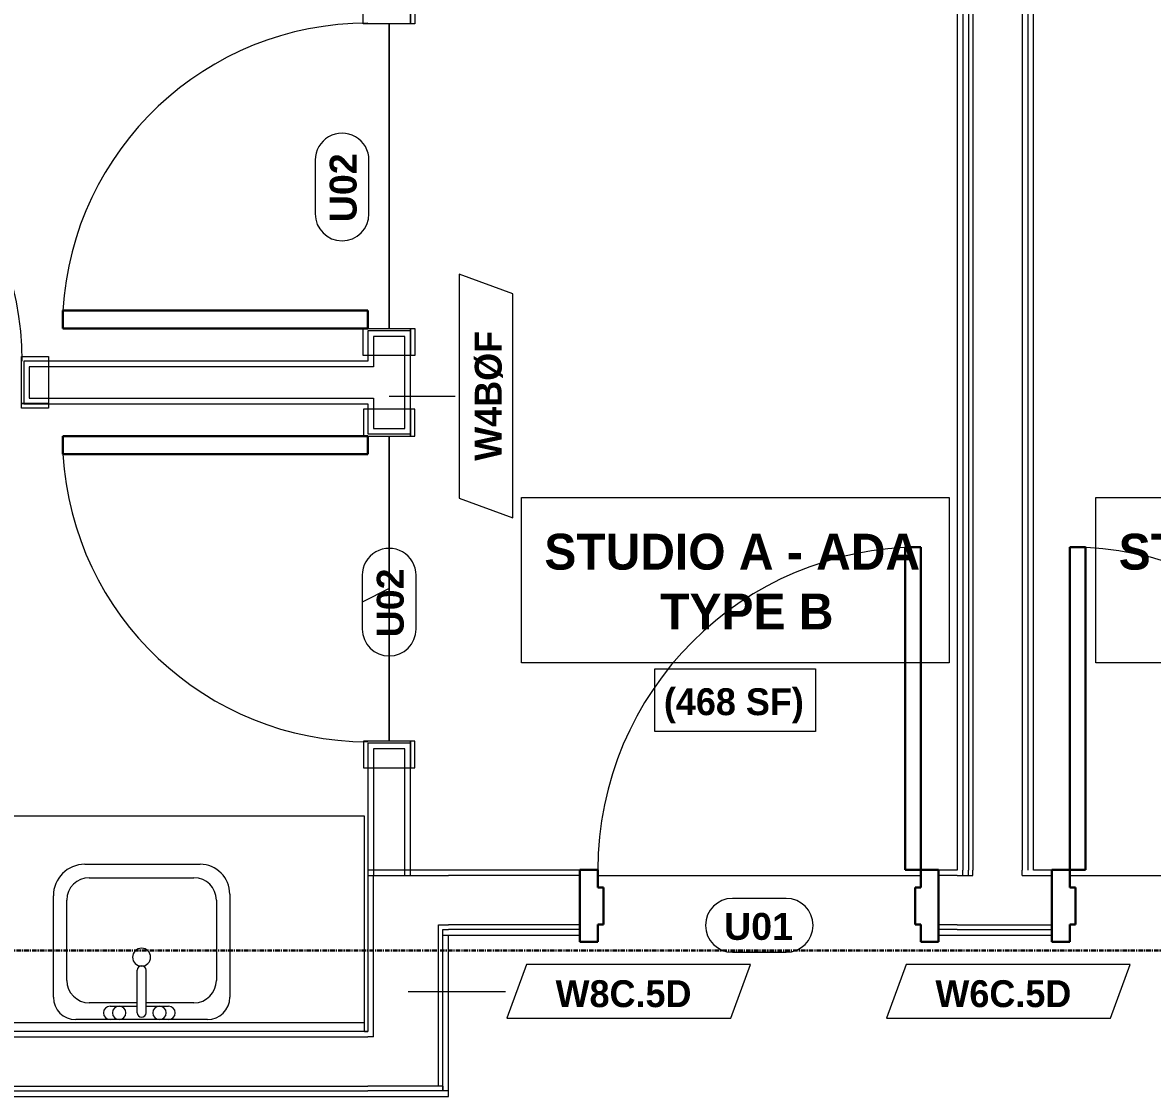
# Model space of a CAD drawing. Header units: inches. Extents: x -4058 to -1781, y 9814 to 12264.
# Drawn here: x -2823.2 to -2697.2, y 10450.9 to 10570.7 of the extents above; entities that cross this region are included whole.
import ezdxf

# ---------------------------------------------------------------- set-up
doc = ezdxf.new("R2010")
doc.units = ezdxf.units.IN
doc.header["$MEASUREMENT"] = 0
doc.linetypes.add('Grid Line 1_2_', pattern=[0.875, 0.5, -0.125, 0.125, -0.125])
for name, color, linetype, lineweight in [('0-1', 7, 'Continuous', 5), ('0-2', 7, 'Continuous', 9), ('A-AREA-IDEN', 2, 'Continuous', 9), ('A-DOOR-1', 7, 'Continuous', 9), ('A-DOOR-2', 10, 'Continuous', 30), ('A-DOOR-3', 31, 'Continuous', 9), ('A-DOOR-4', 31, 'Continuous', 30), ('A-DOOR-FRAM-2', 10, 'Continuous', 30), ('A-DOOR-IDEN', 31, 'Continuous', 9), ('A-FLOR-2', 192, 'Continuous', 9), ('A-WALL', 113, 'Continuous', 18), ('A-WALL-2', 250, 'Continuous', 18), ('A-WALL-3', 113, 'Continuous', 9), ('A-WALL-IDEN', 211, 'Continuous', 9), ('I-WALL-1', 7, 'Continuous', 9), ('P-SANR-FIXT', 6, 'Continuous', 9), ('Q-CASE', 31, 'Continuous', 9), ('S-GRID-1', 1, 'Grid Line 1_2_', 30)]:
    doc.layers.add(name, color=color, linetype=linetype, lineweight=lineweight)
doc.styles.add('Arial_B', font='arialbd.ttf', dxfattribs={"height": 3})
doc.styles.add('Century Gothic_B', font='GOTHICB.TTF', dxfattribs={"height": 4})
doc.styles.add('Century Gothic_B_1', font='GOTHICB.TTF', dxfattribs={"height": 3})

# ---------------------------------------------------------------- blocks, each defined once
blk = doc.blocks.new('HOLLOW METAL - UNIT DOOR-2191978-UNIT PLANS - 1ST FLOOR')
at = {"layer": 'A-DOOR-1'}
blk.add_arc((18, 3.875), 36, 90, 180, dxfattribs=at)
at = {"layer": 'A-DOOR-2'}
for p, q in [((18, 39.875), (16.25, 39.875)), ((16.25, 39.875), (16.25, 3.875)), ((18, 3.875), (18, 39.875)), ((16.25, 3.875), (18, 3.875))]:
    blk.add_line(p, q, dxfattribs=at)
at = {"layer": 'A-DOOR-FRAM-2'}
for p, q in [((-18, 3.875), (-20, 3.875)), ((-20, 3.875), (-20, -4.125)), ((-18, 1.9375), (-18, 3.875)), ((18, 3.875), (18, 1.9375)), ((20, 3.875), (18, 3.875)), ((20, -4.125), (20, 3.875)), ((-17.375, 1.9375), (-18, 1.9375)), ((-17.375, -2.1875), (-17.375, 1.9375)), ((18, 1.9375), (17.375, 1.9375)), ((17.375, 1.9375), (17.375, -2.1875)), ((-18, -4.125), (-18, -2.1875)), ((-18, -2.1875), (-17.375, -2.1875)), ((17.375, -2.1875), (18, -2.1875)), ((18, -2.1875), (18, -4.125)), ((-20, -4.125), (-18, -4.125)), ((18, -4.125), (20, -4.125))]:
    blk.add_line(p, q, dxfattribs=at)
blk = doc.blocks.new('HOLLOW METAL - UNIT DOOR-2191977-UNIT PLANS - 1ST FLOOR')
at = {"layer": 'A-DOOR-1'}
blk.add_arc((18, -3.875), 36, 180, 270, dxfattribs=at)
at = {"layer": 'A-DOOR-2'}
for p, q in [((16.25, -3.875), (18, -3.875)), ((16.25, -39.875), (16.25, -3.875)), ((18, -3.875), (18, -39.875)), ((18, -39.875), (16.25, -39.875))]:
    blk.add_line(p, q, dxfattribs=at)
at = {"layer": 'A-DOOR-FRAM-2'}
for p, q in [((-20, 4.125), (-18, 4.125)), ((-20, -3.875), (-20, 4.125)), ((-18, 4.125), (-18, 2.1875)), ((18, 4.125), (20, 4.125)), ((18, 2.1875), (18, 4.125)), ((20, 4.125), (20, -3.875)), ((-18, 2.1875), (-17.375, 2.1875)), ((-17.375, 2.1875), (-17.375, -1.9375)), ((17.375, 2.1875), (18, 2.1875)), ((17.375, -1.9375), (17.375, 2.1875)), ((-18, -1.9375), (-18, -3.875)), ((-17.375, -1.9375), (-18, -1.9375)), ((18, -1.9375), (17.375, -1.9375)), ((18, -3.875), (18, -1.9375)), ((-18, -3.875), (-20, -3.875)), ((20, -3.875), (18, -3.875))]:
    blk.add_line(p, q, dxfattribs=at)
blk = doc.blocks.new('CTR - 1st Phase - Common Walls_rvt-1-UNIT PLANS - 1ST FLOOR')
at = {"layer": 'A-WALL-2'}
for p, q in [((-2718.35, 10814.49), (-2718.35, 10476.16)), ((-2717.72, 10814.49), (-2717.72, 10476.16)), ((-2717.22, 10814.49), (-2717.22, 10476.16)), ((-2711.72, 10814.49), (-2711.72, 10476.16)), ((-2711.1, 10814.49), (-2711.1, 10476.16)), ((-2784.07, 10475.54), (-2776.82, 10475.54)), ((-2784.07, 10457.54), (-2784.07, 10475.54)), ((-2776.82, 10475.54), (-2775.7, 10475.54)), ((-2761.04, 10475.54), (-2775.7, 10475.54)), ((-2718.97, 10475.54), (-2721.04, 10475.54)), ((-2718.97, 10475.54), (-2718.35, 10475.54)), ((-2718.35, 10475.54), (-2718.35, 10476.16)), ((-2718.35, 10475.54), (-2717.72, 10475.54)), ((-2717.72, 10475.54), (-2717.72, 10476.16)), ((-2717.72, 10475.54), (-2717.22, 10475.54)), ((-2717.22, 10475.54), (-2717.22, 10476.16)), ((-2711.72, 10475.54), (-2711.72, 10476.16)), ((-2711.72, 10475.54), (-2708.41, 10475.54)), ((-2776.82, 10470.04), (-2776.32, 10470.04)), ((-2776.82, 10452.04), (-2776.82, 10470.04)), ((-2776.32, 10470.04), (-2775.7, 10470.04)), ((-2776.32, 10468.91), (-2776.32, 10469.54)), ((-2776.32, 10469.54), (-2775.7, 10469.54)), ((-2776.32, 10468.91), (-2776.32, 10469.54)), ((-2761.04, 10470.04), (-2775.7, 10470.04)), ((-2761.04, 10469.54), (-2775.7, 10469.54)), ((-2718.97, 10470.04), (-2721.04, 10470.04)), ((-2718.97, 10469.54), (-2721.04, 10469.54)), ((-2718.97, 10470.04), (-2717.72, 10470.04)), ((-2718.97, 10469.54), (-2718.35, 10469.54)), ((-2718.35, 10469.54), (-2717.72, 10469.54)), ((-2717.72, 10470.04), (-2717.22, 10470.04)), ((-2717.72, 10469.54), (-2717.22, 10469.54)), ((-2717.22, 10470.04), (-2708.41, 10470.04)), ((-2717.22, 10469.54), (-2708.41, 10469.54)), ((-2776.32, 10468.91), (-2775.7, 10468.91)), ((-2776.32, 10452.04), (-2776.32, 10468.91)), ((-2911.89, 10457.54), (-2784.7, 10457.54)), ((-2784.07, 10457.54), (-2784.7, 10457.54)), ((-2911.89, 10452.04), (-2784.7, 10452.04)), ((-2911.89, 10451.54), (-2784.7, 10451.54)), ((-2784.07, 10452.04), (-2784.7, 10452.04)), ((-2776.32, 10451.54), (-2784.7, 10451.54)), ((-2776.82, 10452.04), (-2784.07, 10452.04)), ((-2776.32, 10452.04), (-2776.82, 10452.04)), ((-2776.32, 10452.04), (-2776.32, 10451.54)), ((-2776.32, 10451.54), (-2776.32, 10452.04)), ((-2775.7, 10451.54), (-2776.32, 10451.54))]:
    blk.add_line(p, q, dxfattribs=at)
at = {"layer": 'I-WALL-1'}
for p, q in [((-2718.97, 10814.49), (-2718.97, 10476.16)), ((-2710.47, 10476.16), (-2710.47, 10814.49)), ((-2784.7, 10476.16), (-2784.7, 10458.16)), ((-2784.07, 10476.16), (-2784.7, 10476.16)), ((-2775.7, 10476.16), (-2784.07, 10476.16)), ((-2761.04, 10476.16), (-2775.7, 10476.16)), ((-2718.97, 10476.16), (-2721.04, 10476.16)), ((-2708.41, 10476.16), (-2710.47, 10476.16)), ((-2775.7, 10468.91), (-2761.04, 10468.91)), ((-2775.7, 10451.54), (-2775.7, 10468.91)), ((-2721.04, 10468.91), (-2718.97, 10468.91)), ((-2718.97, 10468.91), (-2718.35, 10468.91)), ((-2718.35, 10468.91), (-2708.41, 10468.91)), ((-2784.7, 10458.16), (-2873.39, 10458.16)), ((-2775.7, 10450.91), (-2775.7, 10451.54)), ((-2911.89, 10450.91), (-2784.7, 10450.91)), ((-2784.7, 10450.91), (-2775.7, 10450.91))]:
    blk.add_line(p, q, dxfattribs=at)
at = {"layer": '0-2'}
blk.add_blockref('HOLLOW METAL - UNIT DOOR-2191978-UNIT PLANS - 1ST FLOOR', (-2741.04, 10472.29), dxfattribs=at)
at = {"layer": '0-2', "rotation": 180}
blk.add_blockref('HOLLOW METAL - UNIT DOOR-2191977-UNIT PLANS - 1ST FLOOR', (-2688.41, 10472.29), dxfattribs=at)
blk = doc.blocks.new('CTR - 1st Phase - Structure_rvt-1-UNIT PLANS - 1ST FLOOR')
at = {"layer": 'S-GRID-1'}
blk.add_line((-1781.27, 10467.19), (-4041.78, 10467.19), dxfattribs=at)
blk = doc.blocks.new('SWING - SINGLE - FLUSH - SWING - FLUSH - 2-10 x 6-8 - PRIVACY-V37-UNIT PLANS - 1ST FLOOR')
at = {"layer": 'A-DOOR-3'}
for p, q in [((-20, 2.37), (-20, 2.87)), ((-20, 2.87), (-17, 2.87)), ((-17, 2.87), (-17, 2.37)), ((17, 2.37), (17, 2.87)), ((17, 2.87), (20, 2.87)), ((20, 2.87), (20, 2.37)), ((-20, 2.37), (-17, 2.37)), ((-20, -2.88), (-20, 2.37)), ((-17, 2.37), (-20, 2.37)), ((-17, 2.37), (-17, -2.88)), ((17, 2.37), (20, 2.37)), ((17, -2.88), (17, 2.37)), ((20, 2.37), (17, 2.37)), ((20, 2.37), (20, -2.88)), ((-17, -2.88), (-20, -2.88)), ((20, -2.88), (17, -2.88))]:
    blk.add_line(p, q, dxfattribs=at)
blk.add_arc((17, -2.38), 34.07, 180, 266.6343, dxfattribs=at)
at = {"layer": 'A-DOOR-4'}
for p, q in [((15, -2.38), (15, -36.38)), ((17, -2.38), (15, -2.38)), ((17, -2.38), (17, -36.38)), ((17, -36.38), (15, -36.38))]:
    blk.add_line(p, q, dxfattribs=at)
blk = doc.blocks.new('SWING - SINGLE - FLUSH - SWING - FLUSH - 2-10 x 6-8 - PRIVACY-4346070-UNIT PLANS - 1ST FLOOR')
at = {"layer": 'A-DOOR-3'}
for p, q in [((-20, 2.37), (-20, 2.87)), ((-20, 2.87), (-17, 2.87)), ((-17, 2.87), (-17, 2.37)), ((17, 2.37), (17, 2.87)), ((17, 2.87), (20, 2.87)), ((20, 2.87), (20, 2.37)), ((-20, 2.37), (-17, 2.37)), ((-20, -2.88), (-20, 2.37)), ((-17, 2.37), (-20, 2.37)), ((-17, 2.37), (-17, -2.88)), ((17, 2.37), (20, 2.37)), ((17, -2.88), (17, 2.37)), ((20, 2.37), (17, 2.37)), ((20, 2.37), (20, -2.88)), ((-17, -2.88), (-20, -2.88)), ((20, -2.88), (17, -2.88))]:
    blk.add_line(p, q, dxfattribs=at)
blk.add_arc((17, -2.38), 34.07, 180, 266.6343, dxfattribs=at)
at = {"layer": 'A-DOOR-4'}
for p, q in [((15, -2.38), (15, -36.38)), ((17, -2.38), (15, -2.38)), ((17, -2.38), (17, -36.38)), ((17, -36.38), (15, -36.38))]:
    blk.add_line(p, q, dxfattribs=at)
blk = doc.blocks.new('M_Sink Vanity-Square - 500 x 440mm-1372835-UNIT PLANS - 1ST FLOOR')
at = {"layer": 'P-SANR-FIXT'}
for p, q in [((-5.72, 10.23), (7.14, 10.23)), ((-5.22, 8.73), (6.46, 8.73)), ((-9.22, -4.59), (-9.22, 6.73)), ((10.46, 6.91), (10.46, -4.59)), ((-7.72, -2.72), (-7.72, 6.23)), ((8.96, 6.23), (8.96, -2.72)), ((0.12, -6.33), (0.12, -1.59)), ((1.12, -6.33), (1.12, -1.59)), ((0.12, -5.22), (-5.22, -5.22)), ((-2.88, -5.59), (0.12, -5.59)), ((6.46, -5.22), (1.12, -5.22)), ((1.12, -5.59), (3.62, -5.59)), ((7.96, -7.09), (-6.72, -7.09)), ((3.62, -7.09), (-2.88, -7.09))]:
    blk.add_line(p, q, dxfattribs=at)
for centre, radius, start, end in [((-5.72, 6.73), 3.5, 90, 180), ((7.14, 6.91), 3.32, 360, 90), ((-5.22, 6.23), 2.5, 90, 180), ((6.46, 6.23), 2.5, 360, 90), ((0.62, -0.13), 1, 360, 180), ((0.62, -0.13), 1, 180, 0), ((0.62, -1.59), 0.5, 360, 180), ((-5.22, -2.72), 2.5, 180, 270), ((6.46, -2.72), 2.5, 270, 360), ((-6.72, -4.59), 2.5, 180, 270), ((7.96, -4.59), 2.5, 270, 0), ((-2.88, -6.34), 0.75, 90, 270), ((-1.88, -6.34), 0.75, 360, 180), ((2.62, -6.34), 0.75, 0, 180), ((3.62, -6.34), 0.75, 270, 90), ((-1.88, -6.34), 0.75, 180, 0), ((0.62, -6.33), 0.5, 180, 0), ((2.62, -6.34), 0.75, 180, 0)]:
    blk.add_arc(centre, radius, start, end, dxfattribs=at)
blk = doc.blocks.new('Bath Vanity - Bath Vanity 48_-3150017-UNIT PLANS - 1ST FLOOR')
at = {"layer": 'Q-CASE'}
for p, q in [((24.74, 24), (-23.26, 24)), ((-23.26, 24), (-23.26, 1)), ((24.74, 1), (24.74, 24))]:
    blk.add_line(p, q, dxfattribs=at)
blk = doc.blocks.new('BATHROOM MIRROR - BATHROOM MIRROR 48_-3123886-UNIT PLANS - 1ST FLOOR')
at = {"layer": 'Q-CASE'}
for p, q in [((-23.26, -23), (24.74, -23)), ((-23.26, -23), (-23.26, -24)), ((24.74, -24), (24.74, -23)), ((24.74, -24), (-23.26, -24))]:
    blk.add_line(p, q, dxfattribs=at)
blk = doc.blocks.new('SWING - SINGLE - FLUSH - SWING - FLUSH - 2-10 x 6-8 - PRIVACY-4346067-UNIT PLANS - 1ST FLOOR')
at = {"layer": 'A-DOOR-3'}
for p, q in [((-17, 2.87), (-20, 2.87)), ((-20, 2.87), (-20, -2.38)), ((-17, -2.38), (-17, 2.87)), ((20, 2.87), (17, 2.87)), ((17, 2.87), (17, -2.38)), ((20, -2.38), (20, 2.87)), ((-20, -2.38), (-17, -2.38)), ((-17, -2.38), (-20, -2.38)), ((-20, -2.38), (-20, -2.88)), ((-17, -2.88), (-17, -2.38)), ((17, -2.38), (20, -2.38)), ((20, -2.38), (17, -2.38)), ((17, -2.38), (17, -2.88)), ((20, -2.88), (20, -2.38)), ((-20, -2.88), (-17, -2.88)), ((17, -2.88), (20, -2.88))]:
    blk.add_line(p, q, dxfattribs=at)
blk.add_arc((17, 2.37), 34.07, 93.3657, 180, dxfattribs=at)
at = {"layer": 'A-DOOR-4'}
for p, q in [((15, 2.37), (15, 36.38)), ((17, 36.38), (15, 36.38)), ((17, 2.37), (17, 36.38)), ((17, 2.37), (15, 2.37))]:
    blk.add_line(p, q, dxfattribs=at)
blk = doc.blocks.new('Wall Tag - Arch Wall-3956453-UNIT PLANS - 1ST FLOOR')
at = {"layer": 'A-WALL-IDEN'}
for p, q in [((-0.3561, 0.0937), (-0.4244, -0.0937)), ((0.4244, 0.0937), (-0.3561, 0.0937)), ((0.3561, -0.0937), (0.4244, 0.0937)), ((-0.4244, -0.0937), (0.3561, -0.0937))]:
    blk.add_line(p, q, dxfattribs=at)
blk = doc.blocks.new('Door Tag - Type Mark-2601225-UNIT PLANS - 1ST FLOOR')
at = {"layer": 'A-DOOR-IDEN'}
for p, q in [((0.09375, 0.09375), (-0.09375, 0.09375)), ((-0.09375, -0.09375), (0.09375, -0.09375))]:
    blk.add_line(p, q, dxfattribs=at)
for centre, start, end in [((-0.09375, 0), 90, 270), ((0.09375, 0), 270, 90)]:
    blk.add_arc(centre, 0.09375, start, end, dxfattribs=at)

msp = doc.modelspace()

# ---------------------------------------------------------------- linework, layer by layer
at = {"layer": 'A-AREA-IDEN', "flags": 128}
for points in [[(-2767.57, 10517.72), (-2719.87, 10517.72), (-2719.87, 10499.27), (-2767.57, 10499.27)], [(-2703.52, 10517.72), (-2655.82, 10517.72), (-2655.82, 10499.27), (-2703.52, 10499.27)], [(-2752.68, 10498.59), (-2734.76, 10498.59), (-2734.76, 10491.59), (-2752.68, 10491.59)]]:
    msp.add_lwpolyline(points, close=True, dxfattribs=at)
at = {"layer": 'A-DOOR-IDEN'}
msp.add_line((-2782.32, 10507.54), (-2785.32, 10506.03), dxfattribs=at)
at = {"layer": 'A-FLOR-2'}
for p, q in [((-2782.32, 10570.54), (-2782.32, 10536.54)), ((-2782.32, 10536.54), (-2782.32, 10570.54)), ((-2782.32, 10524.54), (-2782.32, 10490.54)), ((-2782.32, 10490.54), (-2782.32, 10524.54)), ((-2759.04, 10475.54), (-2723.04, 10475.54)), ((-2706.41, 10475.54), (-2670.41, 10475.54)), ((-2785.07, 10458.17), (-2784.7, 10458.17))]:
    msp.add_line(p, q, dxfattribs=at)
at = {"layer": 'A-WALL'}
for p, q in [((-2780.57, 10535.66), (-2784.07, 10535.66)), ((-2784.07, 10535.66), (-2784.07, 10532.29)), ((-2780.57, 10525.41), (-2780.57, 10535.66)), ((-2784.07, 10532.29), (-2822.45, 10532.29)), ((-2822.45, 10532.29), (-2822.45, 10528.79)), ((-2822.45, 10528.79), (-2784.07, 10528.79)), ((-2784.07, 10528.79), (-2784.07, 10525.41)), ((-2784.07, 10525.41), (-2780.57, 10525.41)), ((-2784.07, 10489.66), (-2784.07, 10475.54)), ((-2780.57, 10489.66), (-2784.07, 10489.66)), ((-2780.57, 10475.54), (-2780.57, 10489.66))]:
    msp.add_line(p, q, dxfattribs=at)
at = {"layer": 'A-WALL-3'}
for p, q in [((-2779.95, 10536.29), (-2784.7, 10536.29)), ((-2784.7, 10536.29), (-2784.7, 10532.91)), ((-2779.95, 10524.79), (-2779.95, 10536.29)), ((-2784.7, 10532.91), (-2823.07, 10532.91)), ((-2823.07, 10532.91), (-2823.07, 10528.16)), ((-2823.07, 10528.16), (-2784.7, 10528.16)), ((-2784.7, 10528.16), (-2784.7, 10524.79)), ((-2784.7, 10524.79), (-2779.95, 10524.79)), ((-2779.95, 10490.29), (-2784.7, 10490.29)), ((-2784.7, 10490.29), (-2784.7, 10475.54)), ((-2779.95, 10475.54), (-2779.95, 10490.29)), ((-2784.7, 10475.54), (-2779.95, 10475.54))]:
    msp.add_line(p, q, dxfattribs=at)
at = {"layer": 'A-WALL-IDEN'}
for p, q in [((-2782.32, 10529.02), (-2774.94, 10529.02)), ((-2780.2, 10462.62), (-2769.36, 10462.62))]:
    msp.add_line(p, q, dxfattribs=at)

# ---------------------------------------------------------------- block references
at = {"layer": '0-1'}
for name in ['CTR - 1st Phase - Structure_rvt-1-UNIT PLANS - 1ST FLOOR', 'CTR - 1st Phase - Common Walls_rvt-1-UNIT PLANS - 1ST FLOOR']:
    msp.add_blockref(name, (0, 0), dxfattribs=at)
at = {"layer": 'A-DOOR-3'}
for name, p, rotation in [('SWING - SINGLE - FLUSH - SWING - FLUSH - 2-10 x 6-8 - PRIVACY-V37-UNIT PLANS - 1ST FLOOR', (-2782.32, 10553.54), 270.0000000000309), ('SWING - SINGLE - FLUSH - SWING - FLUSH - 2-10 x 6-8 - PRIVACY-4346070-UNIT PLANS - 1ST FLOOR', (-2840.32, 10530.54), 180), ('SWING - SINGLE - FLUSH - SWING - FLUSH - 2-10 x 6-8 - PRIVACY-4346067-UNIT PLANS - 1ST FLOOR', (-2782.32, 10507.54), 90.0000000000309)]:
    msp.add_blockref(name, p, dxfattribs=dict(at, rotation=rotation))
at = {"layer": 'A-DOOR-IDEN', "xscale": 31.99999999999999, "yscale": 31.99999999999999, "zscale": 31.99999999999999, "rotation": 89.99999999999955}
for p in [(-2787.57, 10552.33), (-2782.32, 10506.03)]:
    msp.add_blockref('Door Tag - Type Mark-2601225-UNIT PLANS - 1ST FLOOR', p, dxfattribs=at)
at = {"layer": 'A-DOOR-IDEN', "xscale": 31.99999999999999, "yscale": 31.99999999999999, "zscale": 31.99999999999999}
msp.add_blockref('Door Tag - Type Mark-2601225-UNIT PLANS - 1ST FLOOR', (-2741.04, 10469.99), dxfattribs=at)
at = {"layer": 'A-WALL-IDEN', "xscale": 31.99999999999999, "yscale": 31.99999999999999, "zscale": 31.99999999999999, "rotation": 89.99999999999955}
msp.add_blockref('Wall Tag - Arch Wall-3956453-UNIT PLANS - 1ST FLOOR', (-2771.52, 10529.02), dxfattribs=at)
at = {"layer": 'A-WALL-IDEN', "xscale": 31.99999999999999, "yscale": 31.99999999999999, "zscale": 31.99999999999999}
for p in [(-2755.62, 10462.62), (-2713.26, 10462.62)]:
    msp.add_blockref('Wall Tag - Arch Wall-3956453-UNIT PLANS - 1ST FLOOR', p, dxfattribs=at)
at = {"layer": 'P-SANR-FIXT'}
msp.add_blockref('M_Sink Vanity-Square - 500 x 440mm-1372835-UNIT PLANS - 1ST FLOOR', (-2810.55, 10466.57), dxfattribs=at)
at = {"layer": 'Q-CASE'}
for name, p in [('Bath Vanity - Bath Vanity 48_-3150017-UNIT PLANS - 1ST FLOOR', (-2809.81, 10458.16)), ('BATHROOM MIRROR - BATHROOM MIRROR 48_-3123886-UNIT PLANS - 1ST FLOOR', (-2809.81, 10482.17))]:
    msp.add_blockref(name, p, dxfattribs=at)

# ---------------------------------------------------------------- texts
at = {"layer": 'A-AREA-IDEN', "attachment_point": 1}
for s, insert, char_height, width, style in [('STUDIO A - ADA', (-2765.01, 10513.66), 4, 51.51, 'Century Gothic_B'), ('STUDIO A - ADA', (-2700.96, 10513.66), 4, 51.51, 'Century Gothic_B'), ('TYPE B', (-2752.09, 10506.99), 4, 20.301, 'Century Gothic_B'), ('(468 SF)', (-2751.68, 10496.43), 3, 19.19, 'Century Gothic_B_1')]:
    msp.add_mtext(s, dxfattribs=dict(at, insert=insert, char_height=char_height, width=width, style=style))
at = {"layer": 'A-DOOR-IDEN', "char_height": 3, "width": 9.393, "attachment_point": 1, "rotation": 90, "style": 'Arial_B'}
for insert in [(-2788.95, 10548.4), (-2783.7, 10502.1)]:
    msp.add_mtext('U02', dxfattribs=dict(at, insert=insert))
at = {"layer": 'A-DOOR-IDEN', "insert": (-2744.97, 10471.37), "char_height": 3, "width": 9.393, "attachment_point": 1, "style": 'Arial_B'}
msp.add_mtext('U01', dxfattribs=at)
at = {"layer": 'A-WALL-IDEN', "insert": (-2772.77, 10521.8), "char_height": 3, "width": 17.372, "attachment_point": 1, "rotation": 90, "style": 'Century Gothic_B_1'}
msp.add_mtext('W4BØF', dxfattribs=at)
at = {"layer": 'A-WALL-IDEN', "char_height": 3, "width": 19.594, "attachment_point": 1, "style": 'Century Gothic_B_1'}
for s, insert in [('W8C.5D', (-2763.76, 10463.87)), ('W6C.5D', (-2721.4, 10463.87))]:
    msp.add_mtext(s, dxfattribs=dict(at, insert=insert))

doc.saveas('drawing.dxf')
